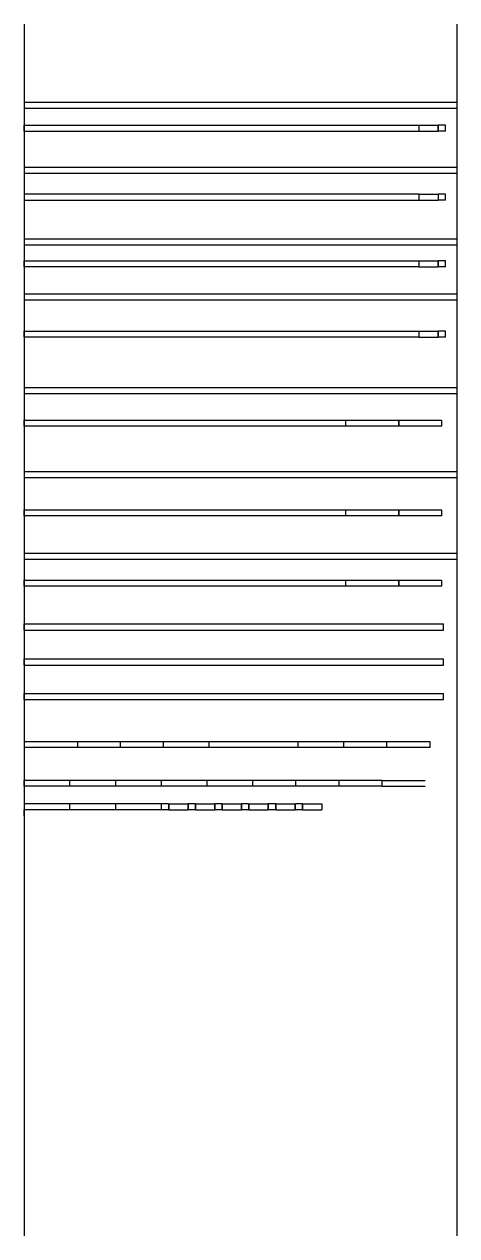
# Model space of a CAD drawing. Header units: millimetres. Extents: x 235 to 5266, y -1155 to 3208.
# Drawn here: x 235 to 515, y 2424 to 3208 of the extents above; entities that cross this region are included whole.
import ezdxf

# ---------------------------------------------------------------- set-up
doc = ezdxf.new("R2010")
doc.units = ezdxf.units.MM
doc.layers.add('Legary górne', color=150, linetype='Continuous')

msp = doc.modelspace()

# ---------------------------------------------------------------- linework, layer by layer
at = {"layer": 'Legary górne'}
for p, q in [((235.24, 3208.49), (235.24, 2424.16)), ((515.24, 3208.49), (515.24, 2424.16)), ((515.24, 3157.79), (235.24, 3157.79)), ((235.24, 3157.79), (235.24, 3153.89)), ((235.24, 3157.79), (235.24, 3153.89)), ((515.24, 3153.89), (235.24, 3153.89)), ((235.24, 3139.22), (235.24, 3143.12)), ((235.24, 3143.12), (490.74, 3143.12)), ((235.24, 3139.22), (490.74, 3139.22)), ((490.74, 3143.12), (490.74, 3139.22)), ((490.74, 3143.12), (503.24, 3143.12)), ((490.74, 3143.12), (490.74, 3139.22)), ((490.74, 3139.22), (503.24, 3139.22)), ((503.24, 3143.12), (503.24, 3139.22)), ((508.04, 3143.12), (503.24, 3143.12)), ((503.24, 3139.22), (503.24, 3143.12)), ((508.04, 3139.22), (503.24, 3139.22)), ((508.04, 3139.22), (508.04, 3143.12)), ((508.04, 3139.22), (508.04, 3143.12)), ((515.24, 3115.83), (235.24, 3115.83)), ((235.24, 3115.83), (235.24, 3111.93)), ((235.26, 3115.83), (235.26, 3111.93)), ((515.24, 3111.93), (235.24, 3111.93)), ((490.74, 3098.4), (235.24, 3098.4)), ((235.24, 3098.4), (235.24, 3094.5)), ((490.74, 3098.4), (490.74, 3094.5)), ((490.74, 3098.4), (503.24, 3098.4)), ((490.74, 3098.4), (490.74, 3094.5)), ((503.24, 3098.4), (503.24, 3094.5)), ((508.04, 3098.4), (503.24, 3098.4)), ((508.04, 3094.5), (508.04, 3098.4)), ((235.24, 3094.5), (490.74, 3094.5)), ((490.74, 3094.5), (503.24, 3094.5)), ((508.04, 3094.5), (503.24, 3094.5)), ((515.24, 3069.4), (235.24, 3069.4)), ((235.24, 3069.4), (235.24, 3065.5)), ((235.26, 3069.4), (235.26, 3065.5)), ((515.24, 3065.5), (235.24, 3065.5)), ((235.24, 3051.37), (235.24, 3055.27)), ((235.24, 3055.27), (490.74, 3055.27)), ((490.74, 3051.37), (235.24, 3051.37)), ((490.74, 3055.27), (490.74, 3051.37)), ((490.74, 3055.27), (503.24, 3055.27)), ((490.74, 3055.27), (490.74, 3051.37)), ((490.74, 3051.37), (503.24, 3051.37)), ((503.24, 3055.27), (503.24, 3051.37)), ((508.04, 3055.27), (503.24, 3055.27)), ((503.24, 3051.37), (503.24, 3055.27)), ((508.04, 3051.37), (503.24, 3051.37)), ((508.04, 3051.37), (508.04, 3055.27)), ((515.24, 3033.67), (235.24, 3033.67)), ((235.24, 3033.67), (235.24, 3029.77)), ((515.24, 3029.77), (235.24, 3029.77)), ((235.24, 3005.88), (235.24, 3009.78)), ((235.24, 3009.78), (490.74, 3009.78)), ((490.74, 3005.88), (235.24, 3005.88)), ((490.74, 3009.78), (490.74, 3005.88)), ((490.74, 3009.78), (503.24, 3009.78)), ((490.74, 3009.78), (490.74, 3005.88)), ((490.74, 3005.88), (503.24, 3005.88)), ((503.24, 3009.78), (503.24, 3005.88)), ((508.04, 3009.78), (503.24, 3009.78)), ((503.24, 3005.88), (503.24, 3009.78)), ((508.04, 3005.88), (503.24, 3005.88)), ((508.04, 3005.88), (508.04, 3009.78)), ((515.24, 2973.14), (235.24, 2973.14)), ((235.24, 2973.14), (235.24, 2969.24)), ((235.26, 2973.14), (235.26, 2969.24)), ((515.24, 2969.24), (235.24, 2969.24)), ((235.24, 2948.18), (235.24, 2952.08)), ((235.24, 2952.08), (443.24, 2952.08)), ((443.24, 2952.08), (443.24, 2948.18)), ((477.64, 2951.98), (443.24, 2951.98)), ((477.64, 2951.98), (477.64, 2948.18)), ((505.54, 2951.98), (477.64, 2951.98)), ((477.64, 2948.18), (477.64, 2951.98)), ((505.54, 2948.18), (505.54, 2951.98)), ((443.24, 2948.18), (235.24, 2948.18)), ((477.64, 2948.18), (443.24, 2948.18)), ((505.54, 2948.18), (477.64, 2948.18)), ((515.24, 2918.67), (235.24, 2918.67)), ((235.24, 2918.67), (235.24, 2914.77)), ((515.24, 2914.77), (235.24, 2914.77)), ((235.24, 2890.15), (235.24, 2894.05)), ((235.24, 2894.05), (443.24, 2894.05)), ((443.24, 2890.15), (235.24, 2890.15)), ((443.24, 2894.05), (443.24, 2890.15)), ((477.64, 2893.95), (443.24, 2893.95)), ((477.64, 2890.15), (443.24, 2890.15)), ((477.64, 2893.95), (477.64, 2890.15)), ((505.54, 2893.95), (477.64, 2893.95)), ((477.64, 2890.15), (477.64, 2893.95)), ((505.54, 2890.15), (477.64, 2890.15)), ((505.54, 2890.15), (505.54, 2893.95)), ((515.24, 2865.8), (235.24, 2865.8)), ((235.24, 2865.8), (235.24, 2861.9)), ((515.24, 2861.9), (235.24, 2861.9)), ((235.24, 2844.6), (235.24, 2848.5)), ((235.24, 2848.5), (443.24, 2848.5)), ((443.24, 2848.5), (443.24, 2844.6)), ((477.64, 2848.4), (443.24, 2848.4)), ((477.64, 2848.4), (477.64, 2844.6)), ((505.54, 2848.4), (477.64, 2848.4)), ((477.64, 2844.6), (477.64, 2848.4)), ((505.54, 2844.6), (505.54, 2848.4)), ((443.24, 2844.6), (235.24, 2844.6)), ((477.64, 2844.6), (443.24, 2844.6)), ((505.54, 2844.6), (477.64, 2844.6)), ((235.24, 2820.22), (506.74, 2820.22)), ((235.24, 2816.32), (235.24, 2820.22)), ((235.24, 2816.32), (506.74, 2816.32)), ((506.74, 2816.32), (506.74, 2820.22)), ((235.24, 2797.56), (506.74, 2797.56)), ((235.24, 2793.66), (235.24, 2797.56)), ((235.24, 2793.66), (506.74, 2793.66)), ((506.74, 2793.66), (506.74, 2797.56)), ((235.24, 2775.29), (506.74, 2775.29)), ((235.24, 2771.39), (235.24, 2775.29)), ((235.24, 2771.39), (506.74, 2771.39)), ((506.74, 2771.39), (506.74, 2775.29)), ((269.64, 2743.96), (235.24, 2743.96)), ((269.64, 2740.16), (235.24, 2740.16)), ((269.64, 2743.96), (269.64, 2740.16)), ((297.54, 2743.96), (269.64, 2743.96)), ((297.54, 2740.16), (269.64, 2740.16)), ((297.54, 2740.16), (297.54, 2743.96)), ((325.44, 2743.96), (297.54, 2743.96)), ((297.54, 2740.16), (297.54, 2743.96)), ((325.44, 2740.16), (297.54, 2740.16)), ((355.04, 2743.96), (325.44, 2743.96)), ((325.44, 2740.16), (325.44, 2743.96)), ((355.04, 2740.16), (325.44, 2740.16)), ((384.64, 2743.96), (355.04, 2743.96)), ((355.04, 2740.16), (355.04, 2743.96)), ((384.64, 2740.16), (355.04, 2740.16)), ((412.54, 2743.96), (384.64, 2743.96)), ((412.54, 2740.16), (384.64, 2740.16)), ((412.54, 2740.16), (412.54, 2743.96)), ((442.14, 2743.96), (412.54, 2743.96)), ((442.14, 2740.16), (412.54, 2740.16)), ((470.04, 2743.96), (442.14, 2743.96)), ((442.14, 2740.16), (442.14, 2743.96)), ((470.04, 2740.16), (442.14, 2740.16)), ((497.94, 2743.96), (470.04, 2743.96)), ((470.04, 2740.16), (470.04, 2743.96)), ((497.94, 2740.16), (470.04, 2740.16)), ((497.94, 2740.16), (497.94, 2743.96)), ((264.84, 2718.96), (235.24, 2718.96)), ((235.24, 2715.16), (235.24, 2718.96)), ((264.84, 2715.16), (235.24, 2715.16)), ((294.44, 2718.96), (264.84, 2718.96)), ((264.84, 2715.16), (264.84, 2718.96)), ((294.44, 2715.16), (264.84, 2715.16)), ((324.04, 2718.96), (294.44, 2718.96)), ((294.44, 2715.16), (294.44, 2718.96)), ((294.44, 2715.16), (294.44, 2718.96)), ((294.44, 2715.16), (294.44, 2718.96)), ((324.04, 2715.16), (294.44, 2715.16)), ((353.64, 2718.96), (324.04, 2718.96)), ((324.04, 2715.16), (324.04, 2718.96)), ((353.64, 2715.16), (324.04, 2715.16)), ((383.24, 2718.96), (353.64, 2718.96)), ((353.64, 2715.16), (353.64, 2718.96)), ((383.24, 2715.16), (353.64, 2715.16)), ((411.14, 2718.96), (383.24, 2718.96)), ((383.24, 2715.16), (383.24, 2718.96)), ((411.14, 2715.16), (383.24, 2715.16)), ((411.14, 2715.16), (411.14, 2718.96)), ((439.04, 2718.96), (411.14, 2718.96)), ((411.14, 2715.16), (411.14, 2718.96)), ((439.04, 2715.16), (411.14, 2715.16)), ((439.04, 2715.16), (439.04, 2718.96)), ((466.94, 2718.96), (439.04, 2718.96)), ((466.94, 2715.16), (439.04, 2715.16)), ((466.94, 2718.96), (494.84, 2718.96)), ((466.94, 2715.16), (466.94, 2718.96)), ((466.94, 2715.16), (494.84, 2715.16)), ((264.84, 2703.71), (235.24, 2703.71)), ((264.84, 2699.91), (235.24, 2699.91)), ((235.24, 2696.11), (235.24, 2699.91)), ((294.44, 2703.71), (264.84, 2703.71)), ((264.84, 2699.91), (264.84, 2703.71)), ((294.44, 2699.91), (264.84, 2699.91)), ((324.04, 2703.71), (294.44, 2703.71)), ((294.44, 2699.91), (294.44, 2703.71)), ((324.04, 2699.91), (294.44, 2699.91)), ((328.84, 2703.81), (324.04, 2703.81)), ((324.04, 2699.91), (324.04, 2703.81)), ((328.84, 2699.91), (324.04, 2699.91)), ((328.84, 2703.81), (341.34, 2703.81)), ((328.84, 2703.81), (328.84, 2699.91)), ((328.84, 2699.91), (328.84, 2703.81)), ((328.84, 2699.91), (341.34, 2699.91)), ((341.34, 2703.81), (341.34, 2699.91)), ((346.14, 2703.81), (341.34, 2703.81)), ((341.34, 2699.91), (341.34, 2703.81)), ((346.14, 2699.91), (341.34, 2699.91)), ((346.14, 2703.81), (358.64, 2703.81)), ((346.14, 2703.81), (346.14, 2699.91)), ((346.14, 2699.91), (346.14, 2703.81)), ((346.14, 2699.91), (358.64, 2699.91)), ((358.64, 2703.81), (358.64, 2699.91)), ((363.44, 2703.81), (358.64, 2703.81)), ((358.64, 2699.91), (358.64, 2703.81)), ((363.44, 2699.91), (358.64, 2699.91)), ((363.44, 2703.81), (375.94, 2703.81)), ((363.44, 2703.81), (363.44, 2699.91)), ((363.44, 2699.91), (363.44, 2703.81)), ((363.44, 2699.91), (375.94, 2699.91)), ((375.94, 2703.81), (375.94, 2699.91)), ((380.74, 2703.81), (375.94, 2703.81)), ((375.94, 2699.91), (375.94, 2703.81)), ((380.74, 2699.91), (375.94, 2699.91)), ((380.74, 2703.81), (393.24, 2703.81)), ((380.74, 2703.81), (380.74, 2699.91)), ((380.74, 2699.91), (380.74, 2703.81)), ((380.74, 2699.91), (393.24, 2699.91)), ((393.24, 2703.81), (393.24, 2699.91)), ((398.04, 2703.81), (393.24, 2703.81)), ((393.24, 2699.91), (393.24, 2703.81)), ((398.04, 2699.91), (393.24, 2699.91)), ((398.04, 2703.81), (410.54, 2703.81)), ((398.04, 2703.81), (398.04, 2699.91)), ((398.04, 2699.91), (398.04, 2703.81)), ((398.04, 2699.91), (410.54, 2699.91)), ((410.54, 2703.81), (410.54, 2699.91)), ((415.34, 2703.81), (410.54, 2703.81)), ((410.54, 2699.91), (410.54, 2703.81)), ((415.34, 2699.91), (410.54, 2699.91)), ((415.34, 2703.81), (427.84, 2703.81)), ((415.34, 2703.81), (415.34, 2699.91)), ((415.34, 2699.91), (415.34, 2703.81)), ((415.34, 2699.91), (427.84, 2699.91)), ((427.84, 2703.81), (427.84, 2699.91))]:
    msp.add_line(p, q, dxfattribs=at)

doc.saveas('drawing.dxf')
